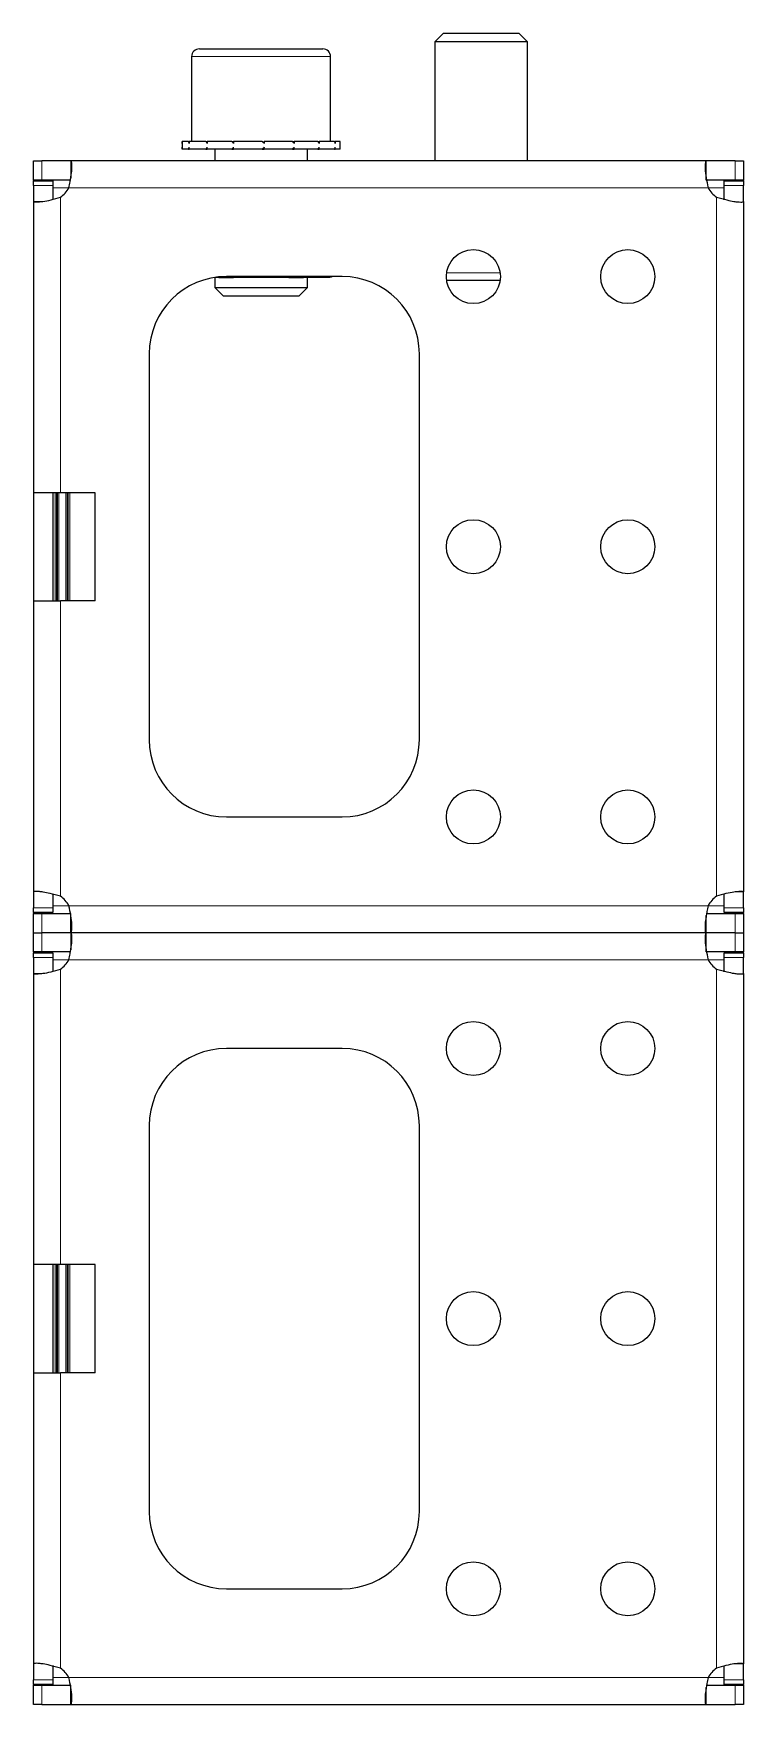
# Model space of a CAD drawing. Header units: millimetres. Extents: x 0 to 2509, y -357 to 600.
# Drawn here: x 2416.9 to 2508.9, y 289.4 to 505.9 of the extents above; entities that cross this region are included whole.
import ezdxf

# ---------------------------------------------------------------- set-up
doc = ezdxf.new("R2010")
doc.units = ezdxf.units.MM

msp = doc.modelspace()

# ---------------------------------------------------------------- linework, layer by layer
at = {"color": 7, "linetype": 'Continuous', "lineweight": 25}
for p, q in [((2470, 505.89), (2468.92, 504.82)), ((2468.92, 504.82), (2468.92, 489.39)), ((2480.92, 504.82), (2468.92, 504.82)), ((2479.85, 505.89), (2470, 505.89)), ((2480.92, 504.82), (2479.85, 505.89)), ((2480.92, 489.39), (2480.92, 504.82)), ((2437.42, 502.89), (2437.42, 491.89)), ((2438.42, 503.89), (2445.95, 503.89)), ((2445.95, 503.89), (2454.42, 503.89)), ((2455.42, 491.89), (2455.42, 502.89)), ((2436.17, 491.89), (2436.17, 490.89)), ((2436.17, 491.89), (2436.18, 491.89)), ((2436.18, 491.89), (2436.18, 491.64)), ((2437.01, 491.89), (2436.18, 491.89)), ((2437.01, 491.89), (2437.11, 491.89)), ((2437.11, 491.89), (2437.11, 491.64)), ((2439.27, 491.89), (2437.11, 491.89)), ((2439.27, 491.89), (2439.45, 491.89)), ((2439.45, 491.89), (2439.45, 491.64)), ((2442.63, 491.89), (2439.45, 491.89)), ((2442.63, 491.89), (2442.86, 491.89)), ((2442.86, 491.89), (2442.86, 491.64)), ((2446.56, 491.89), (2442.86, 491.89)), ((2446.56, 491.89), (2446.64, 491.89)), ((2446.76, 491.89), (2446.81, 491.89)), ((2446.81, 491.89), (2446.81, 491.64)), ((2450.47, 491.89), (2446.81, 491.89)), ((2450.47, 491.89), (2450.7, 491.89)), ((2450.7, 491.89), (2450.7, 491.64)), ((2453.77, 491.89), (2450.7, 491.89)), ((2453.77, 491.89), (2453.94, 491.89)), ((2453.94, 491.89), (2453.94, 491.64)), ((2455.94, 491.89), (2453.94, 491.89)), ((2455.94, 491.89), (2456.03, 491.89)), ((2456.03, 491.89), (2456.03, 491.64)), ((2456.67, 491.89), (2456.03, 491.89)), ((2456.67, 490.89), (2456.67, 491.89)), ((2416.92, 486.89), (2416.92, 489.39)), ((2416.92, 489.39), (2418.03, 489.39)), ((2421.75, 489.39), (2418.03, 489.39)), ((2504.09, 489.39), (2421.75, 489.39)), ((2421.75, 489.39), (2421.75, 487.18)), ((2436.17, 490.89), (2436.18, 490.89)), ((2436.18, 490.89), (2436.18, 491.14)), ((2437.01, 490.89), (2436.18, 490.89)), ((2437.01, 490.89), (2437.11, 490.89)), ((2437.11, 490.89), (2437.11, 491.14)), ((2439.27, 490.89), (2437.11, 490.89)), ((2439.27, 490.89), (2439.45, 490.89)), ((2439.45, 490.89), (2439.45, 491.14)), ((2442.63, 490.89), (2439.45, 490.89)), ((2440.42, 490.89), (2440.42, 489.39)), ((2442.63, 490.89), (2442.86, 490.89)), ((2442.86, 490.89), (2442.86, 491.14)), ((2446.56, 490.89), (2442.86, 490.89)), ((2446.56, 490.89), (2446.72, 490.89)), ((2446.72, 490.89), (2446.81, 490.89)), ((2446.81, 490.89), (2446.81, 491.14)), ((2450.47, 490.89), (2446.81, 490.89)), ((2450.47, 490.89), (2450.7, 490.89)), ((2450.7, 490.89), (2450.7, 491.14)), ((2453.77, 490.89), (2450.7, 490.89)), ((2452.42, 489.39), (2452.42, 490.89)), ((2453.77, 490.89), (2453.94, 490.89)), ((2453.94, 490.89), (2453.94, 491.14)), ((2455.94, 490.89), (2453.94, 490.89)), ((2455.94, 490.89), (2456.03, 490.89)), ((2456.03, 490.89), (2456.03, 491.14)), ((2456.67, 490.89), (2456.03, 490.89)), ((2504.09, 486.89), (2504.09, 489.39)), ((2507.81, 489.39), (2504.09, 489.39)), ((2507.81, 489.39), (2508.92, 489.39)), ((2508.92, 489.39), (2508.92, 486.89)), ((2418.03, 486.89), (2416.92, 486.89)), ((2416.92, 486.89), (2416.92, 486.79)), ((2416.92, 486.79), (2419.42, 486.79)), ((2416.92, 486.18), (2416.92, 486.79)), ((2416.92, 486.18), (2416.92, 484.12)), ((2421.75, 486.89), (2418.03, 486.89)), ((2419.42, 486.79), (2419.42, 486.18)), ((2419.42, 486.18), (2419.42, 484.36)), ((2507.81, 486.89), (2504.09, 486.89)), ((2506.42, 486.79), (2508.92, 486.79)), ((2506.42, 486.18), (2506.42, 486.79)), ((2506.42, 484.34), (2506.42, 486.18)), ((2508.92, 486.89), (2507.81, 486.89)), ((2508.92, 486.79), (2508.92, 486.89)), ((2508.92, 486.79), (2508.92, 486.18)), ((2508.92, 484.12), (2508.92, 486.18)), ((2416.92, 484.12), (2418.01, 484.12)), ((2416.92, 484.12), (2416.92, 446.39)), ((2508.92, 484.12), (2508.92, 394.67)), ((2440.42, 474.28), (2440.42, 472.97)), ((2440.95, 474.29), (2440.51, 474.29)), ((2440.95, 474.29), (2442.85, 474.29)), ((2456.92, 474.39), (2441.92, 474.39)), ((2443.4, 474.29), (2442.85, 474.29)), ((2449.44, 474.29), (2443.4, 474.29)), ((2449.99, 474.29), (2449.44, 474.29)), ((2449.99, 474.29), (2451.89, 474.29)), ((2455.15, 474.29), (2451.89, 474.29)), ((2452.42, 472.97), (2452.42, 474.29)), ((2455.15, 474.29), (2455.15, 474.39)), ((2455.25, 474.29), (2455.15, 474.29)), ((2455.27, 474.29), (2455.25, 474.29)), ((2455.25, 474.29), (2455.25, 474.29)), ((2440.42, 472.97), (2441.5, 471.89)), ((2440.42, 472.97), (2446.07, 472.97)), ((2446.07, 472.97), (2452.42, 472.97)), ((2451.35, 471.89), (2452.42, 472.97)), ((2477.38, 473.89), (2470.46, 473.89)), ((2441.5, 471.89), (2446.13, 471.89)), ((2446.13, 471.89), (2451.35, 471.89)), ((2431.92, 464.39), (2431.92, 414.39)), ((2466.92, 414.39), (2466.92, 464.39)), ((2420.42, 446.39), (2416.92, 446.39)), ((2416.92, 446.39), (2416.92, 432.39)), ((2419.42, 446.39), (2419.42, 432.39)), ((2424.92, 446.39), (2420.42, 446.39)), ((2424.92, 432.39), (2424.92, 446.39)), ((2416.92, 432.39), (2420.42, 432.39)), ((2416.92, 432.39), (2416.92, 394.67)), ((2424.92, 432.39), (2420.42, 432.39)), ((2441.92, 404.39), (2456.92, 404.39)), ((2416.92, 394.67), (2416.92, 392.6)), ((2419.42, 394.44), (2419.42, 392.6)), ((2506.42, 392.6), (2506.42, 394.42)), ((2508.92, 394.67), (2507.83, 394.67)), ((2508.92, 392.6), (2508.92, 394.67)), ((2416.92, 391.99), (2416.92, 392.6)), ((2419.42, 391.99), (2416.92, 391.99)), ((2416.92, 391.99), (2416.92, 391.89)), ((2416.92, 389.39), (2416.92, 391.89)), ((2416.92, 391.89), (2418.03, 391.89)), ((2418.03, 391.89), (2421.75, 391.89)), ((2419.42, 392.6), (2419.42, 391.99)), ((2421.75, 389.39), (2421.75, 391.89)), ((2504.09, 391.89), (2507.81, 391.89)), ((2506.42, 391.99), (2506.42, 392.6)), ((2508.92, 391.99), (2506.42, 391.99)), ((2507.81, 391.89), (2508.92, 391.89)), ((2508.92, 392.6), (2508.92, 391.99)), ((2508.92, 391.89), (2508.92, 391.99)), ((2508.92, 391.89), (2508.92, 389.39)), ((2504.09, 389.39), (2504.09, 391.61)), ((2416.92, 386.89), (2416.92, 389.39)), ((2416.92, 389.39), (2418.03, 389.39)), ((2421.75, 389.39), (2418.03, 389.39)), ((2421.75, 389.39), (2421.75, 387.18)), ((2504.09, 389.39), (2421.75, 389.39)), ((2504.09, 386.89), (2504.09, 389.39)), ((2507.81, 389.39), (2504.09, 389.39)), ((2507.81, 389.39), (2508.92, 389.39)), ((2508.92, 389.39), (2508.92, 386.89)), ((2418.03, 386.89), (2416.92, 386.89)), ((2416.92, 386.89), (2416.92, 386.79)), ((2416.92, 386.79), (2419.42, 386.79)), ((2416.92, 386.18), (2416.92, 386.79)), ((2416.92, 386.18), (2416.92, 384.12)), ((2421.75, 386.89), (2418.03, 386.89)), ((2419.42, 386.79), (2419.42, 386.18)), ((2419.42, 386.18), (2419.42, 384.36)), ((2507.81, 386.89), (2504.09, 386.89)), ((2506.42, 386.79), (2508.92, 386.79)), ((2506.42, 386.18), (2506.42, 386.79)), ((2506.42, 384.34), (2506.42, 386.18)), ((2508.92, 386.89), (2507.81, 386.89)), ((2508.92, 386.79), (2508.92, 386.89)), ((2508.92, 386.79), (2508.92, 386.18)), ((2508.92, 384.12), (2508.92, 386.18)), ((2416.92, 384.12), (2418.01, 384.12)), ((2416.92, 384.12), (2416.92, 346.39)), ((2508.92, 384.12), (2508.92, 294.67)), ((2456.92, 374.39), (2441.92, 374.39)), ((2431.92, 364.39), (2431.92, 314.39)), ((2466.92, 314.39), (2466.92, 364.39)), ((2420.42, 346.39), (2416.92, 346.39)), ((2416.92, 346.39), (2416.92, 332.39)), ((2419.42, 346.39), (2419.42, 332.39)), ((2424.92, 346.39), (2420.42, 346.39)), ((2424.92, 332.39), (2424.92, 346.39)), ((2416.92, 332.39), (2420.42, 332.39)), ((2416.92, 332.39), (2416.92, 294.67)), ((2424.92, 332.39), (2420.42, 332.39)), ((2441.92, 304.39), (2456.92, 304.39)), ((2416.92, 294.67), (2416.92, 292.6)), ((2508.92, 294.67), (2507.83, 294.67)), ((2508.92, 292.6), (2508.92, 294.67)), ((2416.92, 291.99), (2416.92, 292.6)), ((2419.42, 294.44), (2419.42, 292.6)), ((2419.42, 292.6), (2419.42, 291.99)), ((2506.42, 292.6), (2506.42, 294.42)), ((2506.42, 291.99), (2506.42, 292.6)), ((2508.92, 292.6), (2508.92, 291.99)), ((2419.42, 291.99), (2416.92, 291.99)), ((2416.92, 291.99), (2416.92, 291.89)), ((2416.92, 289.39), (2416.92, 291.89)), ((2416.92, 291.89), (2418.03, 291.89)), ((2418.03, 291.89), (2421.75, 291.89)), ((2421.75, 289.39), (2421.75, 291.89)), ((2504.09, 291.89), (2507.81, 291.89)), ((2504.09, 289.39), (2504.09, 291.61)), ((2508.92, 291.99), (2506.42, 291.99)), ((2507.81, 291.89), (2508.92, 291.89)), ((2508.92, 291.89), (2508.92, 291.99)), ((2508.92, 291.89), (2508.92, 289.39)), ((2418.03, 289.39), (2416.92, 289.39)), ((2418.03, 289.39), (2421.75, 289.39)), ((2421.75, 289.39), (2504.09, 289.39)), ((2504.09, 289.39), (2507.81, 289.39)), ((2508.92, 289.39), (2507.81, 289.39))]:
    msp.add_line(p, q, dxfattribs=at)
at = {"color": 8, "linetype": 'Continuous', "lineweight": 18}
for p, q in [((2445.89, 502.89), (2437.42, 502.89)), ((2455.42, 502.89), (2445.89, 502.89)), ((2418.03, 489.39), (2418.03, 486.89)), ((2507.81, 486.89), (2507.81, 489.39)), ((2419.42, 486.18), (2416.92, 486.18)), ((2419.42, 485.89), (2421.51, 485.89)), ((2421.51, 485.89), (2504.33, 485.89)), ((2504.33, 485.89), (2506.42, 485.89)), ((2508.92, 486.18), (2506.42, 486.18)), ((2420.42, 484.67), (2420.42, 446.39)), ((2505.42, 484.67), (2505.42, 394.11)), ((2442.85, 474.39), (2442.85, 474.29)), ((2443.4, 474.39), (2443.4, 474.29)), ((2449.44, 474.39), (2449.44, 474.29)), ((2449.99, 474.39), (2449.99, 474.29)), ((2470.46, 474.89), (2477.38, 474.89)), ((2419.72, 432.39), (2419.72, 446.39)), ((2419.92, 446.39), (2419.92, 432.39)), ((2420.03, 432.39), (2420.03, 446.39)), ((2420.23, 446.39), (2420.23, 432.39)), ((2421.11, 432.39), (2421.11, 446.39)), ((2421.31, 446.39), (2421.31, 432.39)), ((2421.42, 432.39), (2421.42, 446.39)), ((2421.62, 446.39), (2421.62, 432.39)), ((2420.42, 432.39), (2420.42, 394.11)), ((2416.92, 392.6), (2419.42, 392.6)), ((2418.03, 391.89), (2418.03, 389.39)), ((2421.51, 392.89), (2419.42, 392.89)), ((2421.51, 392.89), (2504.33, 392.89)), ((2506.42, 392.89), (2504.33, 392.89)), ((2506.42, 392.6), (2508.92, 392.6)), ((2507.81, 389.39), (2507.81, 391.89)), ((2418.03, 389.39), (2418.03, 386.89)), ((2507.81, 386.89), (2507.81, 389.39)), ((2419.42, 386.18), (2416.92, 386.18)), ((2419.42, 385.89), (2421.51, 385.89)), ((2421.51, 385.89), (2504.33, 385.89)), ((2504.33, 385.89), (2506.42, 385.89)), ((2508.92, 386.18), (2506.42, 386.18)), ((2420.42, 384.67), (2420.42, 346.39)), ((2505.42, 384.67), (2505.42, 294.11)), ((2419.72, 332.39), (2419.72, 346.39)), ((2419.92, 346.39), (2419.92, 332.39)), ((2420.03, 332.39), (2420.03, 346.39)), ((2420.23, 346.39), (2420.23, 332.39)), ((2421.11, 332.39), (2421.11, 346.39)), ((2421.31, 346.39), (2421.31, 332.39)), ((2421.42, 332.39), (2421.42, 346.39)), ((2421.62, 346.39), (2421.62, 332.39)), ((2420.42, 332.39), (2420.42, 294.11)), ((2416.92, 292.6), (2419.42, 292.6)), ((2421.51, 292.89), (2419.42, 292.89)), ((2421.51, 292.89), (2504.33, 292.89)), ((2506.42, 292.89), (2504.33, 292.89)), ((2506.42, 292.6), (2508.92, 292.6)), ((2418.03, 291.89), (2418.03, 289.39)), ((2507.81, 289.39), (2507.81, 291.89))]:
    msp.add_line(p, q, dxfattribs=at)
at = {"color": 7, "linetype": 'Continuous', "lineweight": 25}
for centre in [(2473.92, 474.39), (2493.92, 474.39), (2473.92, 439.39), (2493.92, 439.39), (2473.92, 404.39), (2493.92, 404.39), (2473.92, 374.39), (2493.92, 374.39), (2473.92, 339.39), (2493.92, 339.39), (2473.92, 304.39), (2493.92, 304.39)]:
    msp.add_circle(centre, 3.5, dxfattribs=at)
for centre, radius, start, end in [((2438.42, 502.89), 1, 90, 180), ((2454.42, 502.89), 1, 0, 90), ((2418.42, 487.54), 3.5, 304.8499, 331.8729), ((2507.42, 487.54), 3.5, 208.1271, 235.1501), ((2441.92, 464.39), 10, 90, 180), ((2456.92, 464.39), 10, 0, 90), ((2441.92, 414.39), 10, 180, 270), ((2456.92, 414.39), 10, 270, 0), ((2418.42, 391.24), 3.5, 28.1271, 55.1501), ((2507.42, 391.24), 3.5, 124.8499, 151.8729), ((2418.42, 387.54), 3.5, 304.8499, 331.8729), ((2507.42, 387.54), 3.5, 208.1271, 235.1501), ((2441.92, 364.39), 10, 90, 180), ((2456.92, 364.39), 10, 0, 90), ((2441.92, 314.39), 10, 180, 270), ((2456.92, 314.39), 10, 270, 0), ((2418.42, 291.24), 3.5, 28.1271, 55.1501), ((2507.42, 291.24), 3.5, 124.8499, 151.8729)]:
    msp.add_arc(centre, radius, start, end, dxfattribs=at)
for points, knots in [([(2436.18, 491.64), (2436.18, 491.68), (2436.17, 491.75), (2436.17, 491.83), (2436.17, 491.87), (2436.17, 491.89)], [0, 0, 0, 0, 0.499981, 0.749988, 1, 1, 1, 1]), ([(2437.11, 491.64), (2437.09, 491.68), (2437.06, 491.75), (2437.03, 491.83), (2437.01, 491.87), (2437.01, 491.89)], [0, 0, 0, 0, 0.499981, 0.749988, 1, 1, 1, 1]), ([(2439.45, 491.64), (2439.42, 491.68), (2439.38, 491.75), (2439.32, 491.83), (2439.29, 491.87), (2439.27, 491.89)], [0, 0, 0, 0, 0.499981, 0.749988, 1, 1, 1, 1]), ([(2442.86, 491.64), (2442.82, 491.68), (2442.76, 491.75), (2442.69, 491.83), (2442.65, 491.87), (2442.63, 491.89)], [0, 0, 0, 0, 0.499981, 0.749988, 1, 1, 1, 1]), ([(2446.81, 491.64), (2446.77, 491.68), (2446.71, 491.75), (2446.62, 491.83), (2446.58, 491.87), (2446.56, 491.89)], [0, 0, 0, 0, 0.499981, 0.749988, 1, 1, 1, 1]), ([(2446.81, 491.64), (2446.79, 491.71), (2446.76, 491.84), (2446.73, 491.88), (2446.72, 491.89)], [0, 0, 0, 0, 0.561794, 1, 1, 1, 1]), ([(2450.7, 491.64), (2450.66, 491.68), (2450.61, 491.75), (2450.53, 491.83), (2450.49, 491.87), (2450.47, 491.89)], [0, 0, 0, 0, 0.499981, 0.749988, 1, 1, 1, 1]), ([(2453.94, 491.64), (2453.91, 491.68), (2453.87, 491.75), (2453.81, 491.83), (2453.78, 491.87), (2453.77, 491.89)], [0, 0, 0, 0, 0.4999808, 0.7499881, 1, 1, 1, 1]), ([(2456.03, 491.64), (2456.02, 491.68), (2456, 491.75), (2455.97, 491.83), (2455.95, 491.87), (2455.94, 491.89)], [0, 0, 0, 0, 0.499981, 0.749988, 1, 1, 1, 1]), ([(2421.51, 485.89), (2421.56, 486.15), (2421.66, 486.64), (2421.81, 487.46), (2421.91, 488.17), (2421.92, 488.74), (2421.9, 489.1), (2421.85, 489.34), (2421.79, 489.37), (2421.75, 489.39)], [0, 0, 0, 0, 0.144067, 0.271276, 0.474907, 0.597997, 0.726338, 0.860245, 1, 1, 1, 1]), ([(2436.17, 490.89), (2436.17, 490.91), (2436.17, 490.95), (2436.17, 491.04), (2436.18, 491.1), (2436.18, 491.14)], [0, 0, 0, 0, 0.25014, 0.50028, 1, 1, 1, 1]), ([(2437.01, 490.89), (2437.01, 490.91), (2437.03, 490.95), (2437.06, 491.04), (2437.09, 491.1), (2437.11, 491.14)], [0, 0, 0, 0, 0.25014, 0.50028, 1, 1, 1, 1]), ([(2439.27, 490.89), (2439.29, 490.91), (2439.32, 490.95), (2439.38, 491.04), (2439.42, 491.1), (2439.45, 491.14)], [0, 0, 0, 0, 0.25014, 0.50028, 1, 1, 1, 1]), ([(2442.63, 490.89), (2442.65, 490.91), (2442.69, 490.95), (2442.76, 491.04), (2442.82, 491.1), (2442.86, 491.14)], [0, 0, 0, 0, 0.25014, 0.50028, 1, 1, 1, 1]), ([(2446.56, 490.89), (2446.58, 490.91), (2446.62, 490.95), (2446.71, 491.04), (2446.77, 491.1), (2446.81, 491.14)], [0, 0, 0, 0, 0.25014, 0.50028, 1, 1, 1, 1]), ([(2446.81, 491.14), (2446.79, 491.07), (2446.76, 490.94), (2446.73, 490.91), (2446.72, 490.89)], [0, 0, 0, 0, 0.561794, 1, 1, 1, 1]), ([(2450.47, 490.89), (2450.49, 490.91), (2450.53, 490.95), (2450.61, 491.04), (2450.66, 491.1), (2450.7, 491.14)], [0, 0, 0, 0, 0.25014, 0.50028, 1, 1, 1, 1]), ([(2453.77, 490.89), (2453.78, 490.91), (2453.81, 490.95), (2453.87, 491.04), (2453.91, 491.1), (2453.94, 491.14)], [0, 0, 0, 0, 0.2501401, 0.5002802, 1, 1, 1, 1]), ([(2455.94, 490.89), (2455.95, 490.91), (2455.97, 490.95), (2456, 491.04), (2456.02, 491.1), (2456.03, 491.14)], [0, 0, 0, 0, 0.25014, 0.50028, 1, 1, 1, 1]), ([(2504.09, 489.39), (2504.06, 489.37), (2504, 489.33), (2503.93, 488.98), (2503.91, 488.31), (2504.05, 487.2), (2504.24, 486.34), (2504.33, 485.89)], [0, 0, 0, 0, 0.16069, 0.301312, 0.521951, 0.753573, 1, 1, 1, 1]), ([(2416.92, 484.12), (2416.95, 484.1), (2416.99, 484.07), (2417.39, 484.06), (2418.1, 484.1), (2419.2, 484.31), (2420.01, 484.55), (2420.42, 484.67)], [0, 0, 0, 0, 0.17084, 0.319217, 0.548103, 0.767822, 1, 1, 1, 1]), ([(2505.42, 484.67), (2505.88, 484.54), (2506.68, 484.33), (2507.59, 484.13), (2508.18, 484.06), (2508.58, 484.04), (2508.86, 484.06), (2508.9, 484.1), (2508.92, 484.12)], [0, 0, 0, 0, 0.254149, 0.448213, 0.574908, 0.708872, 0.850468, 1, 1, 1, 1]), ([(2452.17, 474.39), (2452.15, 474.37), (2452.1, 474.31), (2452, 474.29), (2451.91, 474.29), (2451.89, 474.29)], [0, 0, 0, 0, 0.319957, 0.82406, 1, 1, 1, 1]), ([(2455.63, 474.39), (2455.59, 474.37), (2455.49, 474.32), (2455.36, 474.3), (2455.3, 474.3), (2455.27, 474.29)], [0, 0, 0, 0, 0.34226, 0.727317, 1, 1, 1, 1]), ([(2420.42, 394.11), (2419.96, 394.24), (2419.16, 394.46), (2418.25, 394.65), (2417.66, 394.72), (2417.26, 394.74), (2416.98, 394.73), (2416.94, 394.69), (2416.92, 394.67)], [0, 0, 0, 0, 0.254149, 0.448213, 0.574908, 0.708872, 0.850468, 1, 1, 1, 1]), ([(2508.92, 394.67), (2508.9, 394.68), (2508.85, 394.71), (2508.45, 394.72), (2507.74, 394.68), (2506.64, 394.47), (2505.83, 394.23), (2505.42, 394.11)], [0, 0, 0, 0, 0.17084, 0.319217, 0.548103, 0.767822, 1, 1, 1, 1]), ([(2421.75, 389.39), (2421.78, 389.41), (2421.84, 389.45), (2421.91, 389.81), (2421.93, 390.47), (2421.79, 391.58), (2421.6, 392.45), (2421.51, 392.89)], [0, 0, 0, 0, 0.16069, 0.3013121, 0.5219513, 0.7535732, 1, 1, 1, 1]), ([(2504.33, 392.89), (2504.28, 392.63), (2504.18, 392.14), (2504.03, 391.32), (2503.93, 390.61), (2503.92, 390.05), (2503.94, 389.69), (2503.99, 389.44), (2504.06, 389.41), (2504.09, 389.39)], [0, 0, 0, 0, 0.144067, 0.271276, 0.474907, 0.597997, 0.726338, 0.860245, 1, 1, 1, 1]), ([(2421.51, 385.89), (2421.56, 386.15), (2421.66, 386.64), (2421.81, 387.46), (2421.91, 388.17), (2421.92, 388.74), (2421.9, 389.1), (2421.85, 389.34), (2421.79, 389.37), (2421.75, 389.39)], [0, 0, 0, 0, 0.144067, 0.271276, 0.474907, 0.597997, 0.726338, 0.860245, 1, 1, 1, 1]), ([(2504.09, 389.39), (2504.06, 389.37), (2504, 389.33), (2503.93, 388.98), (2503.91, 388.31), (2504.05, 387.2), (2504.24, 386.34), (2504.33, 385.89)], [0, 0, 0, 0, 0.16069, 0.301312, 0.521951, 0.753573, 1, 1, 1, 1]), ([(2416.92, 384.12), (2416.95, 384.1), (2416.99, 384.07), (2417.39, 384.06), (2418.1, 384.1), (2419.2, 384.31), (2420.01, 384.55), (2420.42, 384.67)], [0, 0, 0, 0, 0.17084, 0.319217, 0.548103, 0.767822, 1, 1, 1, 1]), ([(2505.42, 384.67), (2505.88, 384.54), (2506.68, 384.33), (2507.59, 384.13), (2508.18, 384.06), (2508.58, 384.04), (2508.86, 384.06), (2508.9, 384.1), (2508.92, 384.12)], [0, 0, 0, 0, 0.254149, 0.448213, 0.574908, 0.708872, 0.850468, 1, 1, 1, 1]), ([(2420.42, 294.11), (2419.96, 294.24), (2419.16, 294.46), (2418.25, 294.65), (2417.66, 294.72), (2417.26, 294.74), (2416.98, 294.73), (2416.94, 294.69), (2416.92, 294.67)], [0, 0, 0, 0, 0.254149, 0.448213, 0.574908, 0.708872, 0.850468, 1, 1, 1, 1]), ([(2508.92, 294.67), (2508.9, 294.68), (2508.85, 294.71), (2508.45, 294.72), (2507.74, 294.68), (2506.64, 294.47), (2505.83, 294.23), (2505.42, 294.11)], [0, 0, 0, 0, 0.17084, 0.319217, 0.548103, 0.767822, 1, 1, 1, 1]), ([(2421.75, 289.39), (2421.78, 289.41), (2421.84, 289.45), (2421.91, 289.81), (2421.93, 290.47), (2421.79, 291.58), (2421.6, 292.45), (2421.51, 292.89)], [0, 0, 0, 0, 0.16069, 0.3013121, 0.5219513, 0.7535732, 1, 1, 1, 1]), ([(2504.33, 292.89), (2504.28, 292.63), (2504.18, 292.14), (2504.03, 291.32), (2503.93, 290.61), (2503.92, 290.05), (2503.94, 289.69), (2503.99, 289.44), (2504.06, 289.41), (2504.09, 289.39)], [0, 0, 0, 0, 0.144067, 0.271276, 0.474907, 0.597997, 0.726338, 0.860245, 1, 1, 1, 1])]:
    msp.add_open_spline(points, degree=3, knots=knots, dxfattribs=at)

doc.saveas('drawing.dxf')
